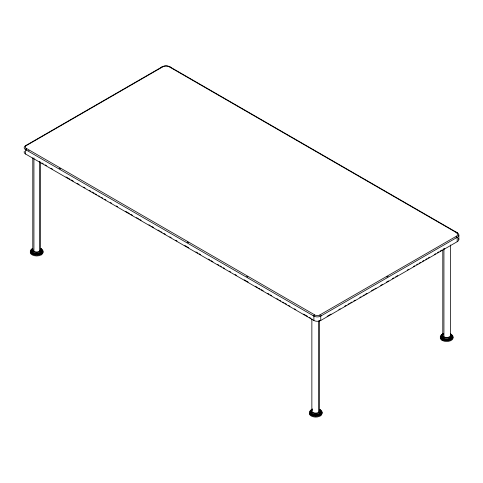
<?xml version="1.0" encoding="UTF-8"?>
<svg xmlns="http://www.w3.org/2000/svg" width="483" height="483" viewBox="0 0 483 483"><rect width="100%" height="100%" fill="white"/><g stroke="black" fill="none" stroke-linecap="round" stroke-linejoin="round"><path stroke-width="0.72" d="M161.093 67.59L161.998 66.908A5.693 3.29 0 0 1 170.052 66.908L457.184 232.679A5.693 3.29 0 0 1 457.184 237.328L457.184 241.717L320.754 320.483A4.848 2.801 0 0 1 313.896 320.483L25.569 154.023A4.848 2.801 0 0 1 24.313 151.318M321.527 315.514L320.754 316.093A4.848 2.801 0 0 1 313.896 316.093L25.569 149.633A4.848 2.801 0 0 1 25.569 145.673L161.998 66.908M319.112 320.893L318.605 321.28L319.909 320.525M456.344 236.241L457.111 235.662A4.57 2.638 0 0 0 457.111 233.017L168.307 66.28A4.57 2.638 0 0 0 163.737 66.28L25.774 145.908A3.725 2.149 0 0 0 25.774 148.064L315.465 315.314A3.725 2.149 0 0 0 319.191 315.314L456.344 236.241L456.387 236.869M40.602 249.162L41.206 248.811A6.412 3.701 0 0 1 41.206 254.046L41.206 254.867M386.774 277.067L388.084 276.312M327.1 316.371L331.018 314.107M338.861 309.585L340.165 308.83M344.741 306.186L346.045 305.431M348.008 304.302L349.312 303.547M350.622 302.793L351.926 302.038M353.888 300.909L355.192 300.154M359.769 297.51L361.073 296.755M363.035 295.626L364.339 294.871M365.649 294.117L366.953 293.362M371.53 290.724L373.492 289.589M374.796 288.834L376.1 288.079M380.676 285.441L382.639 284.306M386.557 282.048L388.519 280.913M392.438 278.649L393.742 277.894M395.704 276.765L397.666 275.63M407.465 269.973L408.769 269.218M413.345 266.58L414.649 265.825M416.612 264.69L417.922 263.941M419.226 263.187L420.53 262.432M422.492 261.297L423.802 260.542M425.758 259.413L427.069 258.659M428.373 257.904L429.683 257.149M434.253 254.505L435.557 253.756M437.52 252.621L438.83 251.866M440.134 251.112L442.096 249.983M443.4 249.228L444.71 248.473M319.698 410.272L320.283 409.928A6.412 3.701 0 0 1 322.161 412.548L321.304 414.402A6.412 3.701 0 0 1 311.209 415.169A6.412 3.701 0 0 1 312.537 409.343M25.569 145.673L26.577 145.226M456 237.853L457.184 237.328L320.754 316.093L320.754 320.483M28.503 150.412L28.998 150.448M456 232.154L457.184 232.679M26.577 150.074L25.569 149.633L25.569 154.023M59.192 168.132L60.496 168.887M187.175 242.019L188.479 242.774M246.59 276.324L247.9 277.079M39.298 161.497L40.602 162.252M41.906 163.006L43.216 163.761M45.173 164.89L46.477 165.645M51.047 168.283L52.351 169.032M66.056 176.947L69.975 179.211M71.279 179.96L73.241 181.095M77.153 183.353L79.115 184.482M83.68 187.12L84.984 187.875M89.554 190.513L90.858 191.268M92.168 192.023L94.125 193.152M95.429 193.906L96.733 194.661M98.695 195.79L99.999 196.545M101.303 197.293L102.607 198.048M104.569 199.183L105.874 199.932M110.444 202.57L111.748 203.325M116.318 205.963L117.623 206.718M125.453 211.24L129.372 213.498M130.676 214.253L132.632 215.382M136.55 217.646L138.506 218.775M139.81 219.53L141.121 220.284M148.951 224.806L150.255 225.561M151.559 226.31L153.522 227.445M158.086 230.083L159.396 230.832M160.7 231.586L162.004 232.341M163.96 233.47L165.271 234.225M169.835 236.863L171.139 237.618M175.709 240.256L177.013 241.011M184.85 245.533L188.762 247.791M195.947 251.939L197.903 253.068M199.207 253.823L200.511 254.571M208.348 259.093L209.652 259.848M210.956 260.603L212.912 261.732M217.483 264.37L218.787 265.125M220.091 265.879L221.401 266.634M223.357 267.763L224.661 268.518M229.232 271.156L230.536 271.911M235.106 274.543L236.41 275.298M244.241 279.82L248.159 282.084M255.338 286.226L257.3 287.361M258.604 288.11L259.908 288.864M261.212 289.619L263.169 290.748M267.739 293.386L269.043 294.141M270.353 294.896L271.657 295.65M276.88 298.663L278.184 299.418M279.488 300.172L280.792 300.921M282.754 302.056L284.058 302.811M285.362 303.559L286.667 304.314M288.629 305.443L289.933 306.198M294.503 308.836L295.807 309.591M303.638 314.113L307.556 316.371M309.512 317.506L310.817 318.261M312.398 409.898L311.801 409.554A5.585 3.224 0 0 0 312.954 414.625A5.585 3.224 0 0 0 321.141 412.669L321.328 411.83A5.585 3.224 0 0 0 319.698 409.554M311.209 409.928L311.801 410.272M170.052 66.908L170.958 67.59M313.123 315.514L313.896 316.093L313.896 320.483M458.85 235.004L458.85 239.393M456.344 232.438L456.344 233.102M450.561 244.972L450.561 335.25M443.931 248.703L443.931 336.838L443.328 337.182L443.328 338.172L442.144 339.573L442.144 340.394M442.79 250.128L442.79 335.25M442.144 334.339L442.144 335.16M320.018 314.946L320.018 315.61M319.631 320.525L319.631 410.84M318.496 321.28L318.496 412.428M314.632 314.946L314.632 315.61M311.861 318.937L311.861 410.84M40.56 162.336L40.56 249.723M39.419 161.745L39.419 251.305L40.023 251.655L40.602 253.696L41.206 254.046A6.412 3.701 0 0 1 32.138 254.046A6.412 3.701 0 0 1 32.138 248.811M33.925 157.899L33.925 251.305M32.79 157.935L32.79 249.723M26.408 148.541L26.408 149.205M309.331 413.37A6.412 3.701 0 0 0 314.089 416.944A6.412 3.701 0 0 0 321.304 415.223L322.161 413.37A6.412 3.701 0 0 0 321.944 412.41M310.352 411.715A5.585 3.224 0 0 0 314.3 415.664A5.585 3.224 0 0 0 321.141 413.382L321.328 412.548A5.585 3.224 0 0 0 321.141 411.715M319.849 409.475A4.733 2.735 0 0 1 318.46 413.08A4.733 2.735 0 0 1 312.121 412.597A4.733 2.735 0 0 1 312.398 408.908M320.483 411.83A4.733 2.735 0 0 1 315.127 414.541A4.733 2.735 0 0 1 311.173 411.124M42.039 250.599A5.554 3.206 0 0 1 37.396 254.607A5.554 3.206 0 0 1 31.117 251.426M40.602 248.443A5.554 3.206 0 0 1 40.602 252.977A5.554 3.206 0 0 1 32.747 252.977A5.554 3.206 0 0 1 32.747 248.443M42.866 251.287A6.412 3.701 0 0 1 36.672 255.954A6.412 3.701 0 0 1 30.477 251.287M40.771 248.353A4.733 2.735 0 0 1 36.672 252.452A4.733 2.735 0 0 1 32.572 248.353M41.248 250.001A4.733 2.735 0 0 1 36.672 253.442A4.733 2.735 0 0 1 32.101 250.001M26.366 149.175A3.725 2.149 0 0 1 25.774 148.728M452.873 336.82A6.412 3.701 0 0 1 448.339 341.354L446.678 341.481A6.412 3.701 0 0 1 440.484 336.82M451.213 334.339A6.412 3.701 0 0 1 448.339 340.533L446.678 340.66A6.412 3.701 0 0 1 440.484 337.913A6.412 3.701 0 0 1 443.472 333.753M458.657 238.542A5.693 3.29 0 0 1 457.184 241.717M452.04 336.126A5.554 3.206 0 0 1 448.115 340.056L446.678 340.165A5.554 3.206 0 0 1 441.124 336.959M319.498 410.26A3.888 2.246 0 0 1 315.242 413.068A3.888 2.246 0 0 1 312.38 409.723M40.427 249.137A3.888 2.246 0 0 1 36.672 251.963A3.888 2.246 0 0 1 32.916 249.137M450.434 334.671A3.888 2.246 0 0 1 446.171 337.472A3.888 2.246 0 0 1 443.309 334.127M450.603 333.97A5.554 3.206 0 0 1 448.115 339.338L446.678 339.446A5.554 3.206 0 0 1 441.547 337.466A5.554 3.206 0 0 1 442.748 333.97M451.412 336.24A4.733 2.735 0 0 1 446.057 338.951A4.733 2.735 0 0 1 442.102 335.534M450.778 334.876A4.733 2.735 0 0 1 451.249 335.534M450.778 333.886A4.733 2.735 0 0 1 449.395 337.49A4.733 2.735 0 0 1 443.05 337.007A4.733 2.735 0 0 1 443.328 333.318"/></g></svg>
